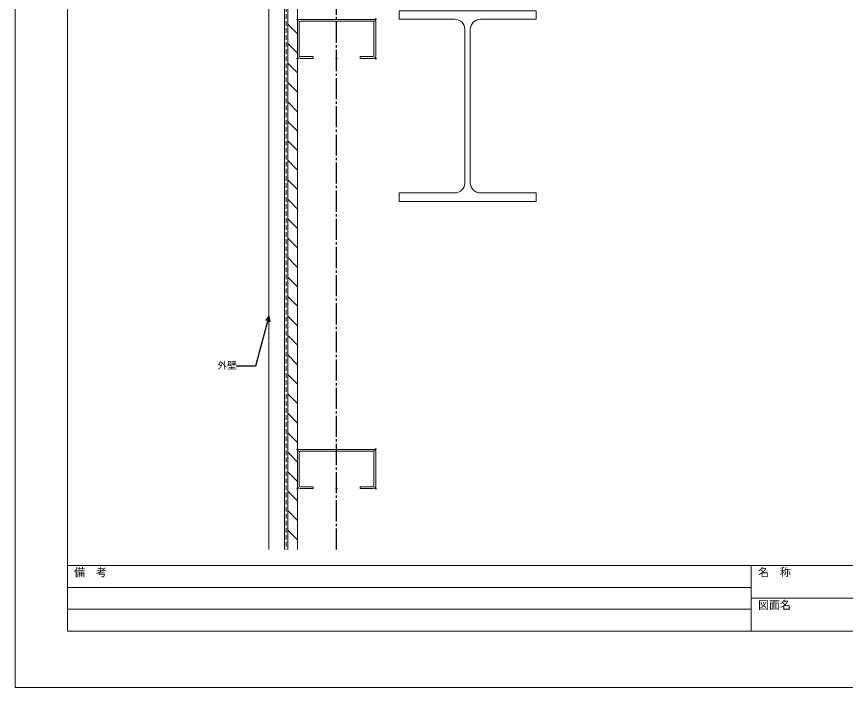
# Model space of a CAD drawing. Units: millimetres at full size, sheet at 1:3; details may follow other scales. Extents: x -1262 to 3778, y -891 to 1036.
# Drawn here: x 1260 to 2320, y -891 to -33 of the extents above; entities that cross this region are included whole.
import ezdxf
from ezdxf.enums import TextEntityAlignment as Align

# ---------------------------------------------------------------- set-up
doc = ezdxf.new("R2010")
doc.units = ezdxf.units.MM
doc.header["$LTSCALE"] = 3
doc.header["$PDMODE"] = 32
doc.header["$PDSIZE"] = 1.5
doc.linetypes.add('CHAIN2', pattern=[12, 9, -1, 1, -1])
doc.linetypes.add('DASHED2', pattern=[3, 2, -1])
for name, color, linetype, lineweight in [('0-0_補助1', 4, 'Continuous', 5), ('0-4_寸法線1', 5, 'Continuous', 25), ('0-6_名称1', 5, 'Continuous', 25), ('0-E_外壁1', 6, 'Continuous', 20), ('2-1_裏貼1', 2, 'Continuous', 18), ('3-9_断熱材1', 4, 'Continuous', 5), ('3-D_防水シート', 3, 'DASHED2', 9), ('4-2_H鋼1', 2, 'Continuous', 18), ('4-5_C鋼1', 2, 'Continuous', 18), ('5-B_枠2', 4, 'Continuous', 5)]:
    doc.layers.add(name, color=color, linetype=linetype, lineweight=lineweight)
doc.styles.add('Arial', font='')
doc.styles.add('ＭＳ ゴシック', font='')
doc.styles.get('Arial').set_extended_font_data('Arial')
doc.styles.get('ＭＳ ゴシック').set_extended_font_data('MS Gothic')

msp = doc.modelspace()

# ---------------------------------------------------------------- linework, layer by layer
at = {"layer": '0-0_補助1'}
for p, q in [((1325.353, 819), (1325.353, -819)), ((1325.353, -735), (3711.647, -735)), ((2199.7, -735), (2199.7, -819)), ((1325.353, -763), (2199.7, -763)), ((2199.7, -777), (3171.647, -777)), ((1325.353, -791), (2199.7, -791)), ((1325.353, -819), (3711.647, -819)), ((3711.647, -819), (1325.353, -819))]:
    msp.add_line(p, q, dxfattribs=at)
at = {"layer": '0-4_寸法線1', "linetype": 'CHAIN2'}
msp.add_line((1669.505, -714.655), (1669.505, 760.453), dxfattribs=at)
at = {"layer": '0-6_名称1'}
for q in [(1578.554, -421.773), (1584.35, -423.326)]:
    msp.add_line((1583.005, -416.754), q, dxfattribs=at)
msp.add_lwpolyline([(1583.005, -416.754), (1566.016, -480.159), (1541.205, -480.159)], dxfattribs=at)
at = {"layer": '0-E_外壁1'}
for p, q in [((1583.005, 627.091), (1583.005, -714.655)), ((1603.005, 627.091), (1603.005, -714.655))]:
    msp.add_line(p, q, dxfattribs=at)
at = {"layer": '2-1_裏貼1'}
for p, q in [((1619.505, -55.12), (1607.005, -42.62)), ((1619.505, -80.01), (1607.005, -67.51)), ((1619.505, -104.901), (1607.005, -92.401)), ((1619.505, -129.791), (1607.005, -117.291)), ((1619.505, -154.681), (1607.005, -142.181)), ((1619.505, -179.571), (1607.005, -167.071)), ((1619.505, -204.461), (1607.005, -191.961)), ((1619.505, -229.351), (1607.005, -216.851)), ((1619.505, -254.242), (1607.005, -241.742)), ((1619.505, -279.132), (1607.005, -266.632)), ((1619.505, -304.022), (1607.005, -291.522)), ((1619.505, -328.912), (1607.005, -316.412)), ((1619.505, -353.802), (1607.005, -341.302)), ((1619.505, -378.692), (1607.005, -366.192)), ((1619.505, -403.583), (1607.005, -391.083)), ((1619.505, -428.473), (1607.005, -415.973)), ((1619.505, -453.363), (1607.005, -440.863)), ((1619.505, -478.253), (1607.005, -465.753)), ((1619.505, -503.143), (1607.005, -490.643)), ((1619.505, -528.033), (1607.005, -515.533)), ((1619.505, -552.923), (1607.005, -540.423)), ((1619.505, -577.814), (1607.005, -565.314)), ((1619.505, -602.704), (1607.005, -590.204)), ((1619.505, -627.594), (1607.005, -615.094)), ((1619.505, -652.484), (1607.005, -639.984)), ((1619.505, -677.374), (1607.005, -664.874)), ((1619.505, -702.264), (1607.005, -689.764))]:
    msp.add_line(p, q, dxfattribs=at)
at = {"layer": '3-9_断熱材1'}
for p, q in [((1607.005, 627.091), (1607.005, -714.655)), ((1619.505, 627.091), (1619.505, -714.655))]:
    msp.add_line(p, q, dxfattribs=at)
at = {"layer": '3-D_防水シート'}
msp.add_line((1605.005, 627.091), (1605.005, -714.655), dxfattribs=at)
at = {"layer": '4-2_H鋼1'}
for p, q in [((1833.505, -49.542), (1833.505, -245.542)), ((1840.505, -245.542), (1840.505, -49.542))]:
    msp.add_line(p, q, dxfattribs=at)
for points in [[(1853.505, -36.542), (1924.505, -36.542), (1924.505, -25.542), (1749.505, -25.542), (1749.505, -36.542), (1820.505, -36.542)], [(1749.505, -269.542), (1924.505, -269.542), (1924.505, -258.542), (1853.505, -258.542)], [(1820.505, -258.542), (1749.505, -258.542), (1749.505, -269.542)]]:
    msp.add_lwpolyline(points, dxfattribs=at)
for centre, start, end in [((1820.505, -49.542), 0, 90), ((1853.505, -49.542), 90, 180), ((1820.505, -245.542), 270, 0), ((1853.505, -245.542), 180, 270)]:
    msp.add_arc(centre, 13, start, end, dxfattribs=at)
at = {"layer": '4-5_C鋼1'}
for p, q in [((1619.505, -83.249), (1619.505, -39.849)), ((1621.805, -39.849), (1621.805, -83.249)), ((1622.805, -36.549), (1716.205, -36.549)), ((1716.205, -38.849), (1622.805, -38.849)), ((1717.205, -83.249), (1717.205, -39.849)), ((1719.505, -39.849), (1719.505, -83.249)), ((1716.205, -86.549), (1699.505, -86.549)), ((1619.505, -633.249), (1619.505, -589.849)), ((1621.805, -589.849), (1621.805, -633.249)), ((1622.805, -586.549), (1716.205, -586.549)), ((1716.205, -588.849), (1622.805, -588.849)), ((1717.205, -633.249), (1717.205, -589.849)), ((1719.505, -589.849), (1719.505, -633.249)), ((1716.205, -636.549), (1699.505, -636.549))]:
    msp.add_line(p, q, dxfattribs=at)
for points in [[(1622.805, -84.249), (1639.505, -84.249), (1639.505, -86.549), (1622.805, -86.549)], [(1699.505, -86.549), (1699.505, -84.249), (1716.205, -84.249)], [(1622.805, -634.249), (1639.505, -634.249), (1639.505, -636.549), (1622.805, -636.549)], [(1699.505, -636.549), (1699.505, -634.249), (1716.205, -634.249)]]:
    msp.add_lwpolyline(points, dxfattribs=at)
for centre, radius, start, end in [((1622.805, -39.849), 3.3, 90, 180), ((1622.805, -39.849), 1, 90, 180), ((1716.205, -39.849), 3.3, 0.00004, 90), ((1716.205, -39.849), 1, 0, 90), ((1622.805, -83.249), 3.3, 179.99996, 270), ((1622.805, -83.249), 1, 180, 270), ((1716.205, -83.249), 1, 270, 0), ((1716.205, -83.249), 3.3, 270, 0.00004), ((1622.805, -589.849), 3.3, 90, 180), ((1622.805, -589.849), 1, 90, 180), ((1716.205, -589.849), 3.3, 0.00004, 90), ((1716.205, -589.849), 1, 0, 90), ((1622.805, -633.249), 3.3, 179.99996, 270), ((1622.805, -633.249), 1, 180, 270), ((1716.205, -633.249), 1, 270, 0), ((1716.205, -633.249), 3.3, 270, 0.00004)]:
    msp.add_arc(centre, radius, start, end, dxfattribs=at)
for p in [(1619.505, -36.549), (1719.505, -36.549), (1619.505, -86.549), (1669.505, -86.549), (1719.505, -86.549), (1619.505, -586.549), (1719.505, -586.549), (1619.505, -636.549), (1669.505, -636.549), (1719.505, -636.549)]:
    msp.add_point(p, dxfattribs=at)
at = {"layer": '5-B_枠2'}
msp.add_lwpolyline([(1258.5, 891), (3778.5, 891), (3778.5, -891), (1258.5, -891)], close=True, dxfattribs=at)

# ---------------------------------------------------------------- texts
at = {"layer": '0-0_補助1', "style": 'Arial'}
for s, p in [('備\u3000考', (1334.026, -751.913)), ('名\u3000称', (2208.374, -751.913)), ('図面名', (2208.374, -793.913))]:
    msp.add_text(s, height=10.23, dxfattribs=at).set_placement(p, align=Align.BOTTOM_LEFT)
at = {"layer": '0-6_名称1', "style": 'ＭＳ ゴシック'}
msp.add_text('外壁', height=8.798, dxfattribs=at).set_placement((1517.205, -486.159), align=Align.BOTTOM_LEFT)

doc.saveas('drawing.dxf')
